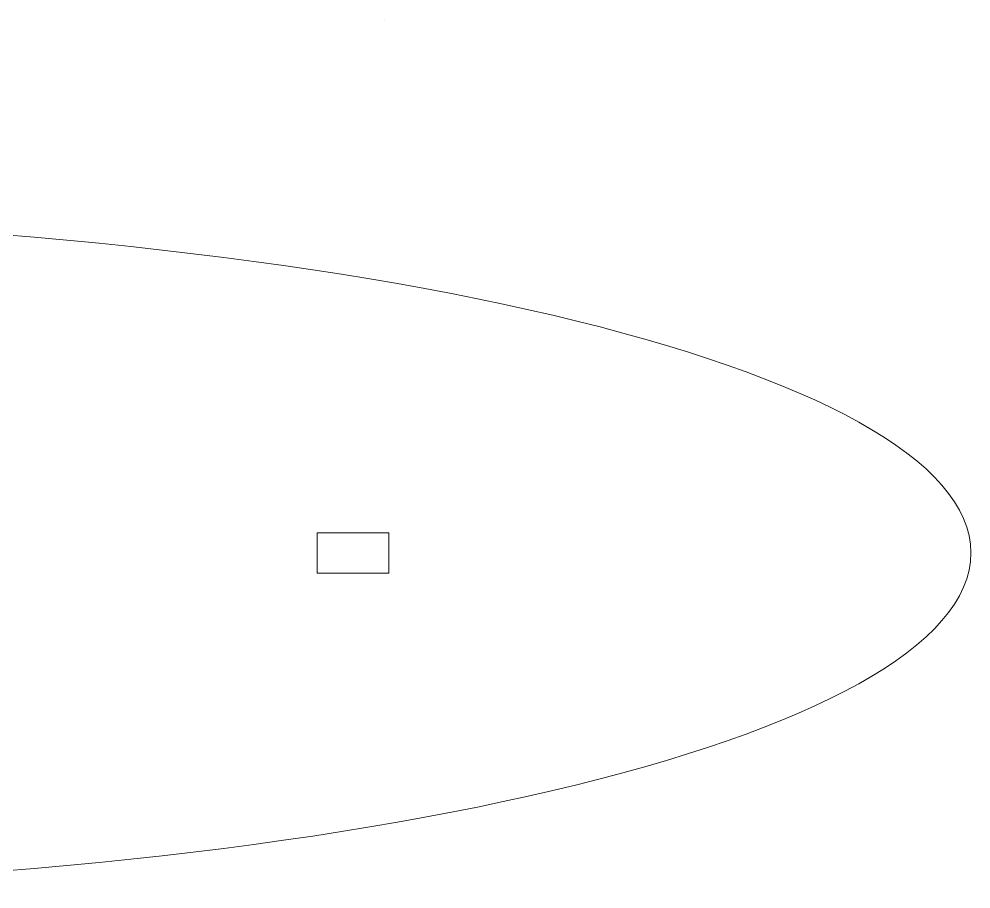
# Model space of a CAD drawing. Header units: millimetres. Extents: x -140 to 140, y -124 to 91.
# Drawn here: x 46.6 to 140, y -124.2 to -39 of the extents above; entities that cross this region are included whole.
import ezdxf

# ---------------------------------------------------------------- set-up
doc = ezdxf.new("R2010")
doc.units = ezdxf.units.MM
doc.header["$MEASUREMENT"] = 0
doc.layers.add('Camada 1', color=7, linetype='Continuous')

msp = doc.modelspace()

# ---------------------------------------------------------------- linework, layer by layer
at = {"layer": 'Camada 1', "color": 240, "lineweight": 9}
for points, knots in [([(82.4997, -38.9968), (82.4997, -38.9968), (82.4921, -38.9829), (82.4921, -38.9829), (82.4921, -38.9829), (82.4921, -38.9829), (82.4846, -38.9968), (82.4846, -38.9968), (82.4846, -38.9968), (82.4846, -38.9968), (82.4997, -38.9968), (82.4997, -38.9968)], [0, 0, 0, 0, 0.25, 0.25, 0.25, 0.25, 0.5, 0.5, 0.5, 0.5, 1, 1, 1, 1]), ([(139.9999, -91.3112), (139.9999, -73.1215), (77.32, -58.3761), (0.0001, -58.3761), (0.0001, -58.3761), (-77.3196, -58.3761), (-139.9997, -73.1215), (-139.9999, -91.3112), (-139.9999, -91.3112), (-140.0002, -109.5007), (-77.3204, -124.2465), (-0.0005, -124.2465), (-0.0005, -124.2465), (77.3194, -124.2465), (139.9999, -109.501), (139.9999, -91.3112)], [0, 0, 0, 0, 0.2, 0.2, 0.2, 0.2, 0.4, 0.4, 0.4, 0.4, 0.6, 0.6, 0.6, 0.6, 1, 1, 1, 1]), ([(139.9999, -91.3112), (139.9999, -73.1215), (77.32, -58.3761), (0.0001, -58.3761), (0.0001, -58.3761), (-77.3196, -58.3761), (-139.9997, -73.1215), (-139.9999, -91.3112), (-139.9999, -91.3112), (-140.0002, -109.5007), (-77.3204, -124.2465), (-0.0005, -124.2465), (-0.0005, -124.2465), (77.3194, -124.2465), (139.9999, -109.501), (139.9999, -91.3112)], [0, 0, 0, 0, 0.2, 0.2, 0.2, 0.2, 0.4, 0.4, 0.4, 0.4, 0.6, 0.6, 0.6, 0.6, 1, 1, 1, 1]), ([(139.9999, -91.3112), (139.9999, -73.1215), (77.32, -58.3761), (0.0001, -58.3761), (0.0001, -58.3761), (-77.3196, -58.3761), (-139.9997, -73.1215), (-139.9999, -91.3112), (-139.9999, -91.3112), (-140.0002, -109.5007), (-77.3204, -124.2465), (-0.0005, -124.2465), (-0.0005, -124.2465), (77.3194, -124.2465), (139.9999, -109.501), (139.9999, -91.3112)], [0, 0, 0, 0, 0.2, 0.2, 0.2, 0.2, 0.4, 0.4, 0.4, 0.4, 0.6, 0.6, 0.6, 0.6, 1, 1, 1, 1]), ([(139.9999, -91.3112), (139.9999, -73.1215), (77.32, -58.3761), (0.0001, -58.3761), (0.0001, -58.3761), (-77.3196, -58.3761), (-139.9997, -73.1215), (-139.9999, -91.3112), (-139.9999, -91.3112), (-140.0002, -109.5007), (-77.3204, -124.2465), (-0.0005, -124.2465), (-0.0005, -124.2465), (77.3194, -124.2465), (139.9999, -109.501), (139.9999, -91.3112)], [0, 0, 0, 0, 0.2, 0.2, 0.2, 0.2, 0.4, 0.4, 0.4, 0.4, 0.6, 0.6, 0.6, 0.6, 1, 1, 1, 1]), ([(139.9999, -91.3112), (139.9999, -73.1215), (77.32, -58.3761), (0.0001, -58.3761), (0.0001, -58.3761), (-77.3196, -58.3761), (-139.9997, -73.1215), (-139.9999, -91.3112), (-139.9999, -91.3112), (-140.0002, -109.5007), (-77.3204, -124.2465), (-0.0005, -124.2465), (-0.0005, -124.2465), (77.3194, -124.2465), (139.9999, -109.501), (139.9999, -91.3112)], [0, 0, 0, 0, 0.2, 0.2, 0.2, 0.2, 0.4, 0.4, 0.4, 0.4, 0.6, 0.6, 0.6, 0.6, 1, 1, 1, 1]), ([(139.9999, -91.3112), (139.9999, -73.1215), (77.32, -58.3761), (0.0001, -58.3761), (0.0001, -58.3761), (-77.3196, -58.3761), (-139.9997, -73.1215), (-139.9999, -91.3112), (-139.9999, -91.3112), (-140.0002, -109.501), (-77.3204, -124.2465), (-0.0005, -124.2465), (-0.0005, -124.2465), (77.3194, -124.2465), (139.9999, -109.501), (139.9999, -91.3112)], [0, 0, 0, 0, 0.2, 0.2, 0.2, 0.2, 0.4, 0.4, 0.4, 0.4, 0.6, 0.6, 0.6, 0.6, 1, 1, 1, 1]), ([(139.9999, -91.3112), (139.9999, -73.1215), (77.32, -58.3761), (0.0001, -58.3761), (0.0001, -58.3761), (-77.3196, -58.3761), (-139.9997, -73.1215), (-139.9999, -91.3112), (-139.9999, -91.3112), (-140.0002, -109.501), (-77.3204, -124.2465), (-0.0005, -124.2465), (-0.0005, -124.2465), (77.3194, -124.2465), (139.9999, -109.501), (139.9999, -91.3112)], [0, 0, 0, 0, 0.2, 0.2, 0.2, 0.2, 0.4, 0.4, 0.4, 0.4, 0.6, 0.6, 0.6, 0.6, 1, 1, 1, 1]), ([(139.9999, -91.3112), (139.9999, -73.1215), (77.32, -58.3761), (0.0001, -58.3761), (0.0001, -58.3761), (-77.3196, -58.3761), (-139.9997, -73.1215), (-139.9999, -91.3112), (-139.9999, -91.3112), (-140.0002, -109.501), (-77.3204, -124.2465), (-0.0005, -124.2465), (-0.0005, -124.2465), (77.3194, -124.2465), (139.9999, -109.501), (139.9999, -91.3112)], [0, 0, 0, 0, 0.2, 0.2, 0.2, 0.2, 0.4, 0.4, 0.4, 0.4, 0.6, 0.6, 0.6, 0.6, 1, 1, 1, 1]), ([(139.9999, -91.3112), (139.9999, -73.1215), (77.32, -58.3761), (0.0001, -58.3761), (0.0001, -58.3761), (-77.3196, -58.3761), (-139.9997, -73.1215), (-139.9999, -91.3112), (-139.9999, -91.3112), (-140.0002, -109.501), (-77.3204, -124.2465), (-0.0005, -124.2465), (-0.0005, -124.2465), (77.3194, -124.2465), (139.9999, -109.501), (139.9999, -91.3112)], [0, 0, 0, 0, 0.2, 0.2, 0.2, 0.2, 0.4, 0.4, 0.4, 0.4, 0.6, 0.6, 0.6, 0.6, 1, 1, 1, 1]), ([(139.9999, -91.3112), (139.9999, -73.1215), (77.32, -58.3761), (0.0001, -58.3761), (0.0001, -58.3761), (-77.3196, -58.3761), (-139.9997, -73.1215), (-139.9999, -91.3112), (-139.9999, -91.3112), (-140.0002, -109.501), (-77.3204, -124.2465), (-0.0005, -124.2465), (-0.0005, -124.2465), (77.3194, -124.2465), (139.9999, -109.501), (139.9999, -91.3112)], [0, 0, 0, 0, 0.2, 0.2, 0.2, 0.2, 0.4, 0.4, 0.4, 0.4, 0.6, 0.6, 0.6, 0.6, 1, 1, 1, 1]), ([(139.9999, -91.3112), (139.9999, -73.1215), (77.32, -58.3761), (0.0001, -58.3761), (0.0001, -58.3761), (-77.3196, -58.3761), (-139.9997, -73.1215), (-139.9999, -91.3112), (-139.9999, -91.3112), (-140.0002, -109.501), (-77.3204, -124.2465), (-0.0005, -124.2465), (-0.0005, -124.2465), (77.3194, -124.2465), (139.9999, -109.501), (139.9999, -91.3112)], [0, 0, 0, 0, 0.2, 0.2, 0.2, 0.2, 0.4, 0.4, 0.4, 0.4, 0.6, 0.6, 0.6, 0.6, 1, 1, 1, 1]), ([(139.9999, -91.3112), (139.9999, -73.1215), (77.32, -58.3761), (0.0001, -58.3761), (0.0001, -58.3761), (-77.3196, -58.3761), (-139.9997, -73.1215), (-139.9999, -91.3112), (-139.9999, -91.3112), (-140.0002, -109.501), (-77.3204, -124.2465), (-0.0005, -124.2465), (-0.0005, -124.2465), (77.3194, -124.2465), (139.9999, -109.501), (139.9999, -91.3112)], [0, 0, 0, 0, 0.2, 0.2, 0.2, 0.2, 0.4, 0.4, 0.4, 0.4, 0.6, 0.6, 0.6, 0.6, 1, 1, 1, 1]), ([(139.9999, -91.3112), (139.9999, -73.1215), (77.32, -58.3761), (0.0001, -58.3761), (0.0001, -58.3761), (-77.3196, -58.3761), (-139.9997, -73.1215), (-139.9999, -91.3112), (-139.9999, -91.3112), (-140.0002, -109.501), (-77.3204, -124.2465), (-0.0005, -124.2465), (-0.0005, -124.2465), (77.3194, -124.2465), (139.9999, -109.501), (139.9999, -91.3112)], [0, 0, 0, 0, 0.2, 0.2, 0.2, 0.2, 0.4, 0.4, 0.4, 0.4, 0.6, 0.6, 0.6, 0.6, 1, 1, 1, 1]), ([(139.9999, -91.3112), (139.9999, -73.1215), (77.32, -58.3761), (0.0001, -58.3761), (0.0001, -58.3761), (-77.3196, -58.3761), (-139.9997, -73.1215), (-139.9999, -91.3112), (-139.9999, -91.3112), (-140.0002, -109.501), (-77.3204, -124.2465), (-0.0005, -124.2465), (-0.0005, -124.2465), (77.3194, -124.2465), (139.9999, -109.501), (139.9999, -91.3112)], [0, 0, 0, 0, 0.2, 0.2, 0.2, 0.2, 0.4, 0.4, 0.4, 0.4, 0.6, 0.6, 0.6, 0.6, 1, 1, 1, 1]), ([(139.9999, -91.3112), (139.9999, -73.1215), (77.32, -58.3761), (0.0001, -58.3761), (0.0001, -58.3761), (-77.3196, -58.3761), (-139.9997, -73.1215), (-139.9999, -91.3112), (-139.9999, -91.3112), (-140.0002, -109.501), (-77.3204, -124.2465), (-0.0005, -124.2465), (-0.0005, -124.2465), (77.3194, -124.2465), (139.9999, -109.501), (139.9999, -91.3112)], [0, 0, 0, 0, 0.2, 0.2, 0.2, 0.2, 0.4, 0.4, 0.4, 0.4, 0.6, 0.6, 0.6, 0.6, 1, 1, 1, 1]), ([(139.9999, -91.3112), (139.9999, -73.1215), (77.32, -58.3761), (0.0001, -58.3761), (0.0001, -58.3761), (-77.3196, -58.3761), (-139.9997, -73.1215), (-139.9999, -91.3112), (-139.9999, -91.3112), (-140.0002, -109.501), (-77.3204, -124.2465), (-0.0005, -124.2465), (-0.0005, -124.2465), (77.3194, -124.2465), (139.9999, -109.501), (139.9999, -91.3112)], [0, 0, 0, 0, 0.2, 0.2, 0.2, 0.2, 0.4, 0.4, 0.4, 0.4, 0.6, 0.6, 0.6, 0.6, 1, 1, 1, 1]), ([(139.9999, -91.3112), (139.9999, -73.1215), (77.32, -58.3761), (0.0001, -58.3761), (0.0001, -58.3761), (-77.3196, -58.3761), (-139.9997, -73.1215), (-139.9999, -91.3112), (-139.9999, -91.3112), (-140.0002, -109.501), (-77.3204, -124.2465), (-0.0005, -124.2465), (-0.0005, -124.2465), (77.3194, -124.2465), (139.9999, -109.501), (139.9999, -91.3112)], [0, 0, 0, 0, 0.2, 0.2, 0.2, 0.2, 0.4, 0.4, 0.4, 0.4, 0.6, 0.6, 0.6, 0.6, 1, 1, 1, 1]), ([(139.9999, -91.3112), (139.9999, -73.1215), (77.32, -58.3761), (0.0001, -58.3761), (0.0001, -58.3761), (-77.3196, -58.3761), (-139.9997, -73.1215), (-139.9999, -91.3112), (-139.9999, -91.3112), (-140.0002, -109.501), (-77.3204, -124.2465), (-0.0005, -124.2465), (-0.0005, -124.2465), (77.3194, -124.2465), (139.9999, -109.501), (139.9999, -91.3112)], [0, 0, 0, 0, 0.2, 0.2, 0.2, 0.2, 0.4, 0.4, 0.4, 0.4, 0.6, 0.6, 0.6, 0.6, 1, 1, 1, 1]), ([(139.9999, -91.3112), (139.9999, -73.1215), (77.32, -58.3761), (0.0001, -58.3761), (0.0001, -58.3761), (-77.3196, -58.3761), (-139.9997, -73.1215), (-139.9999, -91.3112), (-139.9999, -91.3112), (-140.0002, -109.501), (-77.3204, -124.2465), (-0.0005, -124.2465), (-0.0005, -124.2465), (77.3194, -124.2465), (139.9999, -109.501), (139.9999, -91.3112)], [0, 0, 0, 0, 0.2, 0.2, 0.2, 0.2, 0.4, 0.4, 0.4, 0.4, 0.6, 0.6, 0.6, 0.6, 1, 1, 1, 1]), ([(139.9999, -91.3112), (139.9999, -73.1215), (77.32, -58.3761), (0.0001, -58.3761), (0.0001, -58.3761), (-77.3196, -58.3761), (-139.9997, -73.1215), (-139.9999, -91.3112), (-139.9999, -91.3112), (-140.0002, -109.501), (-77.3204, -124.2465), (-0.0005, -124.2465), (-0.0005, -124.2465), (77.3194, -124.2465), (139.9999, -109.501), (139.9999, -91.3112)], [0, 0, 0, 0, 0.2, 0.2, 0.2, 0.2, 0.4, 0.4, 0.4, 0.4, 0.6, 0.6, 0.6, 0.6, 1, 1, 1, 1]), ([(139.9999, -91.3112), (139.9999, -73.1215), (77.32, -58.3761), (0.0001, -58.3761), (0.0001, -58.3761), (-77.3196, -58.3761), (-139.9997, -73.1215), (-139.9999, -91.3112), (-139.9999, -91.3112), (-140.0002, -109.501), (-77.3204, -124.2465), (-0.0005, -124.2465), (-0.0005, -124.2465), (77.3194, -124.2465), (139.9999, -109.501), (139.9999, -91.3112)], [0, 0, 0, 0, 0.2, 0.2, 0.2, 0.2, 0.4, 0.4, 0.4, 0.4, 0.6, 0.6, 0.6, 0.6, 1, 1, 1, 1]), ([(75.8955, -93.2856), (75.8955, -93.2856), (82.8964, -93.2856), (82.8964, -93.2856), (82.8964, -93.2856), (82.8964, -93.2856), (82.8964, -89.3368), (82.8964, -89.3368), (82.8964, -89.3368), (82.8964, -89.3368), (75.8955, -89.3368), (75.8955, -89.3368), (75.8955, -89.3368), (75.8955, -89.3368), (75.8955, -93.2856), (75.8955, -93.2856), (75.8955, -93.2856), (75.8955, -93.2856), (75.8955, -93.2856), (75.8955, -93.2856)], [0, 0, 0, 0, 0.1666667, 0.1666667, 0.1666667, 0.1666667, 0.3333333, 0.3333333, 0.3333333, 0.3333333, 0.5, 0.5, 0.5, 0.5, 0.6666667, 0.6666667, 0.6666667, 0.6666667, 1, 1, 1, 1])]:
    msp.add_open_spline(points, degree=3, knots=knots, dxfattribs=at)
msp.add_open_spline([(139.9999, -91.3112), (139.9999, -91.3112), (139.9999, -91.3112), (139.9999, -91.3112)], degree=3, dxfattribs=at)
msp.add_open_spline([(139.9999, -91.3112), (139.9999, -91.3112), (139.9999, -91.3112), (139.9999, -91.3112)], degree=3, dxfattribs=at)

doc.saveas('drawing.dxf')
